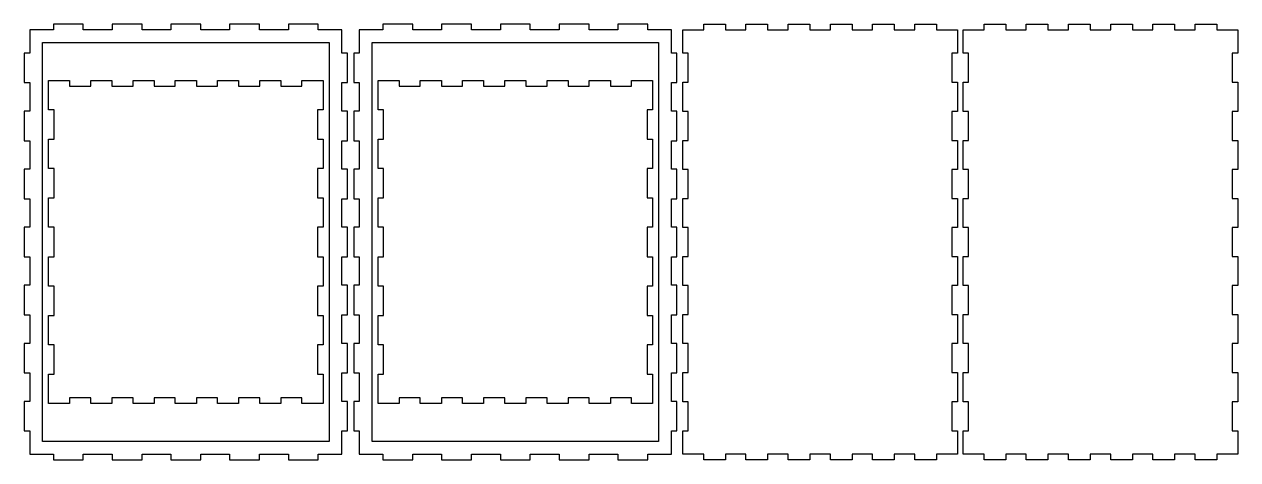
# Model space of a CAD drawing. Extents: x 4 to 667, y -242 to -4.
import ezdxf

# ---------------------------------------------------------------- set-up
doc = ezdxf.new("R2010")
doc.units = 0
doc.header["$MEASUREMENT"] = 0
doc.layers.add('LAYER_1', color=7, linetype='CONTINUOUS')

msp = doc.modelspace()

# ---------------------------------------------------------------- linework, layer by layer
at = {"layer": 'LAYER_1'}
for points in [[(36.24, -4), (19.89, -4), (19.89, -7), (7, -7), (7, -19.71), (4, -19.71), (4, -35.88), (7, -35.88), (7, -51.45), (4, -51.45), (4, -67.62), (7, -67.62), (7, -83.18), (4, -83.18), (4, -99.35), (7, -99.35), (7, -114.91), (4, -114.91), (4, -131.08), (7, -131.08), (7, -146.65), (4, -146.65), (4, -162.82), (7, -162.82), (7, -178.38), (4, -178.38), (4, -194.55), (7, -194.55), (7, -210.11), (4, -210.11), (4, -226.29), (7, -226.29), (7, -239), (19.89, -239), (19.89, -242), (36.24, -242), (36.24, -239), (51.98, -239), (51.98, -242), (68.33, -242), (68.33, -239), (84.07, -239), (84.07, -242), (100.42, -242), (100.42, -239), (116.17, -239), (116.17, -242), (132.51, -242), (132.51, -239), (148.26, -239), (148.26, -242), (164.61, -242), (164.61, -239), (177.5, -239), (177.5, -226.29), (180.5, -226.29), (180.5, -210.11), (177.5, -210.11), (177.5, -194.55), (180.5, -194.55), (180.5, -178.38), (177.5, -178.38), (177.5, -162.82), (180.5, -162.82), (180.5, -146.65), (177.5, -146.65), (177.5, -131.08), (180.5, -131.08), (180.5, -114.91), (177.5, -114.91), (177.5, -99.35), (180.5, -99.35), (180.5, -83.18), (177.5, -83.18), (177.5, -67.62), (180.5, -67.62), (180.5, -51.45), (177.5, -51.45), (177.5, -35.88), (180.5, -35.88), (180.5, -19.71), (177.5, -19.71), (177.5, -7), (164.61, -7), (164.61, -4), (148.26, -4), (148.26, -7), (132.51, -7), (132.51, -4), (116.17, -4), (116.17, -7), (100.42, -7), (100.42, -4), (84.07, -4), (84.07, -7), (68.33, -7), (68.33, -4), (51.98, -4), (51.98, -7), (36.24, -7), (36.24, -4)], [(216.26, -4), (199.91, -4), (199.91, -7), (187.02, -7), (187.02, -19.71), (184.02, -19.71), (184.02, -35.88), (187.02, -35.88), (187.02, -51.45), (184.02, -51.45), (184.02, -67.62), (187.02, -67.62), (187.02, -83.18), (184.02, -83.18), (184.02, -99.35), (187.02, -99.35), (187.02, -114.91), (184.02, -114.91), (184.02, -131.08), (187.02, -131.08), (187.02, -146.65), (184.02, -146.65), (184.02, -162.82), (187.02, -162.82), (187.02, -178.38), (184.02, -178.38), (184.02, -194.55), (187.02, -194.55), (187.02, -210.11), (184.02, -210.11), (184.02, -226.29), (187.02, -226.29), (187.02, -239), (199.91, -239), (199.91, -242), (216.26, -242), (216.26, -239), (232.01, -239), (232.01, -242), (248.35, -242), (248.35, -239), (264.1, -239), (264.1, -242), (280.45, -242), (280.45, -239), (296.19, -239), (296.19, -242), (312.54, -242), (312.54, -239), (328.28, -239), (328.28, -242), (344.63, -242), (344.63, -239), (357.52, -239), (357.52, -226.29), (360.52, -226.29), (360.52, -210.11), (357.52, -210.11), (357.52, -194.55), (360.52, -194.55), (360.52, -178.38), (357.52, -178.38), (357.52, -162.82), (360.52, -162.82), (360.52, -146.65), (357.52, -146.65), (357.52, -131.08), (360.52, -131.08), (360.52, -114.91), (357.52, -114.91), (357.52, -99.35), (360.52, -99.35), (360.52, -83.18), (357.52, -83.18), (357.52, -67.62), (360.52, -67.62), (360.52, -51.45), (357.52, -51.45), (357.52, -35.88), (360.52, -35.88), (360.52, -19.71), (357.52, -19.71), (357.52, -7), (344.63, -7), (344.63, -4), (328.28, -4), (328.28, -7), (312.54, -7), (312.54, -4), (296.19, -4), (296.19, -7), (280.45, -7), (280.45, -4), (264.1, -4), (264.1, -7), (248.35, -7), (248.35, -4), (232.01, -4), (232.01, -7), (216.26, -7), (216.26, -4)], [(387, -7), (398.24, -7), (398.24, -4), (410.07, -4), (410.07, -7), (421.31, -7), (421.31, -4), (433.15, -4), (433.15, -7), (444.39, -7), (444.39, -4), (456.23, -4), (456.23, -7), (467.47, -7), (467.47, -4), (479.31, -4), (479.31, -7), (490.55, -7), (490.55, -4), (502.38, -4), (502.38, -7), (513.77, -7), (513.77, -19.86), (510.77, -19.86), (510.77, -35.73), (513.77, -35.73), (513.77, -51.6), (510.77, -51.6), (510.77, -67.46), (513.77, -67.46), (513.77, -83.33), (510.77, -83.33), (510.77, -99.2), (513.77, -99.2), (513.77, -115.06), (510.77, -115.06), (510.77, -130.93), (513.77, -130.93), (513.77, -146.8), (510.77, -146.8), (510.77, -162.67), (513.77, -162.67), (513.77, -178.53), (510.77, -178.53), (510.77, -194.4), (513.77, -194.4), (513.77, -210.27), (510.77, -210.27), (510.77, -226.13), (513.77, -226.13), (513.77, -239), (502.38, -239), (502.38, -242), (490.55, -242), (490.55, -239), (479.31, -239), (479.31, -242), (467.47, -242), (467.47, -239), (456.23, -239), (456.23, -242), (444.39, -242), (444.39, -239), (433.15, -239), (433.15, -242), (421.31, -242), (421.31, -239), (410.07, -239), (410.07, -242), (398.24, -242), (398.24, -239), (387, -239), (387, -242), (375.16, -242), (375.16, -239), (363.77, -239), (363.77, -226.13), (366.77, -226.13), (366.77, -210.27), (363.77, -210.27), (363.77, -194.4), (366.77, -194.4), (366.77, -178.53), (363.77, -178.53), (363.77, -162.67), (366.77, -162.67), (366.77, -146.8), (363.77, -146.8), (363.77, -130.93), (366.77, -130.93), (366.77, -115.06), (363.77, -115.06), (363.77, -99.2), (366.77, -99.2), (366.77, -83.33), (363.77, -83.33), (363.77, -67.46), (366.77, -67.46), (366.77, -51.6), (363.77, -51.6), (363.77, -35.73), (366.77, -35.73), (366.77, -19.86), (363.77, -19.86), (363.77, -7), (375.16, -7), (375.16, -4), (387, -4), (387, -7)], [(540.14, -7), (551.38, -7), (551.38, -4), (563.22, -4), (563.22, -7), (574.46, -7), (574.46, -4), (586.3, -4), (586.3, -7), (597.54, -7), (597.54, -4), (609.37, -4), (609.37, -7), (620.61, -7), (620.61, -4), (632.45, -4), (632.45, -7), (643.69, -7), (643.69, -4), (655.53, -4), (655.53, -7), (666.92, -7), (666.92, -19.86), (663.92, -19.86), (663.92, -35.73), (666.92, -35.73), (666.92, -51.6), (663.92, -51.6), (663.92, -67.46), (666.92, -67.46), (666.92, -83.33), (663.92, -83.33), (663.92, -99.2), (666.92, -99.2), (666.92, -115.06), (663.92, -115.06), (663.92, -130.93), (666.92, -130.93), (666.92, -146.8), (663.92, -146.8), (663.92, -162.67), (666.92, -162.67), (666.92, -178.53), (663.92, -178.53), (663.92, -194.4), (666.92, -194.4), (666.92, -210.27), (663.92, -210.27), (663.92, -226.13), (666.92, -226.13), (666.92, -239), (655.53, -239), (655.53, -242), (643.69, -242), (643.69, -239), (632.45, -239), (632.45, -242), (620.61, -242), (620.61, -239), (609.37, -239), (609.37, -242), (597.54, -242), (597.54, -239), (586.3, -239), (586.3, -242), (574.46, -242), (574.46, -239), (563.22, -239), (563.22, -242), (551.38, -242), (551.38, -239), (540.14, -239), (540.14, -242), (528.31, -242), (528.31, -239), (516.92, -239), (516.92, -226.13), (519.92, -226.13), (519.92, -210.27), (516.92, -210.27), (516.92, -194.4), (519.92, -194.4), (519.92, -178.53), (516.92, -178.53), (516.92, -162.67), (519.92, -162.67), (519.92, -146.8), (516.92, -146.8), (516.92, -130.93), (519.92, -130.93), (519.92, -115.06), (516.92, -115.06), (516.92, -99.2), (519.92, -99.2), (519.92, -83.33), (516.92, -83.33), (516.92, -67.46), (519.92, -67.46), (519.92, -51.6), (516.92, -51.6), (516.92, -35.73), (519.92, -35.73), (519.92, -19.86), (516.92, -19.86), (516.92, -7), (528.31, -7), (528.31, -4), (540.14, -4), (540.14, -7)], [(170.5, -14), (170.5, -232), (14, -232), (14, -14), (170.5, -14)], [(350.52, -14), (350.52, -232), (194.02, -232), (194.02, -14), (350.52, -14)], [(164.25, -50.79), (164.25, -66.84), (167.25, -66.84), (167.25, -82.89), (164.25, -82.89), (164.25, -98.93), (167.25, -98.93), (167.25, -114.98), (164.25, -114.98), (164.25, -131.02), (167.25, -131.02), (167.25, -147.07), (164.25, -147.07), (164.25, -163.11), (167.25, -163.11), (167.25, -179.16), (164.25, -179.16), (164.25, -195.2), (167.25, -195.2), (167.25, -211.25), (155.71, -211.25), (155.71, -208.25), (144.17, -208.25), (144.17, -211.25), (132.63, -211.25), (132.63, -208.25), (121.1, -208.25), (121.1, -211.25), (109.56, -211.25), (109.56, -208.25), (98.02, -208.25), (98.02, -211.25), (86.48, -211.25), (86.48, -208.25), (74.94, -208.25), (74.94, -211.25), (63.4, -211.25), (63.4, -208.25), (51.86, -208.25), (51.86, -211.25), (40.32, -211.25), (40.32, -208.25), (28.79, -208.25), (28.79, -211.25), (17.25, -211.25), (17.25, -195.2), (20.25, -195.2), (20.25, -179.16), (17.25, -179.16), (17.25, -163.11), (20.25, -163.11), (20.25, -147.07), (17.25, -147.07), (17.25, -131.02), (20.25, -131.02), (20.25, -114.98), (17.25, -114.98), (17.25, -98.93), (20.25, -98.93), (20.25, -82.89), (17.25, -82.89), (17.25, -66.84), (20.25, -66.84), (20.25, -50.79), (17.25, -50.79), (17.25, -34.75), (28.79, -34.75), (28.79, -37.75), (40.32, -37.75), (40.32, -34.75), (51.86, -34.75), (51.86, -37.75), (63.4, -37.75), (63.4, -34.75), (74.94, -34.75), (74.94, -37.75), (86.48, -37.75), (86.48, -34.75), (98.02, -34.75), (98.02, -37.75), (109.56, -37.75), (109.56, -34.75), (121.1, -34.75), (121.1, -37.75), (132.63, -37.75), (132.63, -34.75), (144.17, -34.75), (144.17, -37.75), (155.71, -37.75), (155.71, -34.75), (167.25, -34.75), (167.25, -50.79), (164.25, -50.79)], [(344.27, -50.79), (344.27, -66.84), (347.27, -66.84), (347.27, -82.89), (344.27, -82.89), (344.27, -98.93), (347.27, -98.93), (347.27, -114.98), (344.27, -114.98), (344.27, -131.02), (347.27, -131.02), (347.27, -147.07), (344.27, -147.07), (344.27, -163.11), (347.27, -163.11), (347.27, -179.16), (344.27, -179.16), (344.27, -195.2), (347.27, -195.2), (347.27, -211.25), (335.73, -211.25), (335.73, -208.25), (324.19, -208.25), (324.19, -211.25), (312.65, -211.25), (312.65, -208.25), (301.12, -208.25), (301.12, -211.25), (289.58, -211.25), (289.58, -208.25), (278.04, -208.25), (278.04, -211.25), (266.5, -211.25), (266.5, -208.25), (254.96, -208.25), (254.96, -211.25), (243.42, -211.25), (243.42, -208.25), (231.88, -208.25), (231.88, -211.25), (220.35, -211.25), (220.35, -208.25), (208.81, -208.25), (208.81, -211.25), (197.27, -211.25), (197.27, -195.2), (200.27, -195.2), (200.27, -179.16), (197.27, -179.16), (197.27, -163.11), (200.27, -163.11), (200.27, -147.07), (197.27, -147.07), (197.27, -131.02), (200.27, -131.02), (200.27, -114.98), (197.27, -114.98), (197.27, -98.93), (200.27, -98.93), (200.27, -82.89), (197.27, -82.89), (197.27, -66.84), (200.27, -66.84), (200.27, -50.79), (197.27, -50.79), (197.27, -34.75), (208.81, -34.75), (208.81, -37.75), (220.35, -37.75), (220.35, -34.75), (231.88, -34.75), (231.88, -37.75), (243.42, -37.75), (243.42, -34.75), (254.96, -34.75), (254.96, -37.75), (266.5, -37.75), (266.5, -34.75), (278.04, -34.75), (278.04, -37.75), (289.58, -37.75), (289.58, -34.75), (301.12, -34.75), (301.12, -37.75), (312.65, -37.75), (312.65, -34.75), (324.19, -34.75), (324.19, -37.75), (335.73, -37.75), (335.73, -34.75), (347.27, -34.75), (347.27, -50.79), (344.27, -50.79)]]:
    msp.add_lwpolyline(points, dxfattribs=at)

doc.saveas('drawing.dxf')
